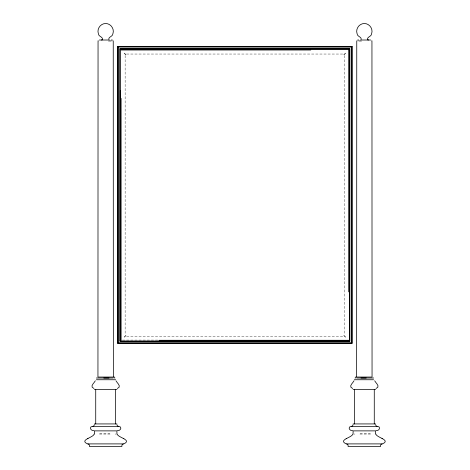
<?xml version="1.0" encoding="UTF-8"?>
<svg xmlns="http://www.w3.org/2000/svg" width="470" height="470" viewBox="0 0 470 470"><rect width="100%" height="100%" fill="white"/><g stroke="black" fill="none" stroke-linecap="round" stroke-linejoin="round"><path stroke-width="0.35" stroke-dasharray="2.35 1.76" d="M126.606 54.044L343.188 54.044M126.606 336.244L343.188 336.244M122.476 340.08L158.978 340.08M99.628 433.481L109.933 433.481M360.067 433.481L370.372 433.481M99.487 434.057L110.027 434.057M115.109 434.057L116.19 434.057M353.81 434.057L354.891 434.057M359.973 434.057L370.513 434.057M344.657 55.513L344.657 334.775M125.138 55.513L125.138 334.775"/><path stroke-width="0.7" d="M353.076 433.481L353.082 430.878L375.63 430.878L375.618 433.481M95.316 380.788C94.112 383.191 89.218 386.61 93.971 388.496M354.016 380.788C352.817 383.191 347.923 386.616 352.676 388.496M94.364 424.698L93.953 425.779L92.907 426.361M353.07 424.698L352.659 425.779L351.601 426.361M98.054 41.548L97.948 377.052L113.358 377.052L113.241 41.548M356.759 41.548L356.642 377.052L372.052 377.052L371.946 41.548M348.993 49.708L349.486 49.221L349.486 341.067M348.781 49.808L349.85 48.739L119.944 48.739L119.944 341.149L349.85 341.149L349.85 48.739M351.836 46.753L117.888 46.683L118.205 47L118.205 342.889L117.888 343.206M343.952 54.749L345.444 53.263M351.589 47L351.907 46.683L351.918 343.218L351.589 342.889L351.589 47L118.205 47M119.944 341.149L349.85 341.149M120.402 340.979L120.802 340.58M124.356 337.025L125.843 335.539M102.031 39.95L101.638 40.015L102.548 39.433C102.954 36.813 98.465 36.601 98.406 33.781C96.65 28.987 100.492 23.488 105.65 23.5C110.802 23.488 114.645 28.987 112.888 33.781C112.829 36.601 108.341 36.813 108.752 39.433L109.263 39.95M360.737 39.95L361.248 39.433C361.659 36.813 357.171 36.601 357.112 33.781C355.355 28.987 359.197 23.488 364.35 23.5C369.508 23.488 373.35 28.987 371.594 33.781C371.535 36.601 367.046 36.813 367.452 39.433L368.363 40.015L367.969 39.95M355.285 377.157L356.495 377.052M116.889 434.057L117.183 434.057C117.788 437.623 132.434 439.849 123.81 443.897L87.485 443.897C78.854 439.844 93.518 437.623 94.123 434.057L94.705 434.057M375.295 434.057L375.877 434.057C376.482 437.623 391.146 439.844 382.515 443.897L346.19 443.897C337.566 439.849 352.212 437.623 352.817 434.057L353.111 434.057M117.324 388.496C122.083 386.61 117.177 383.197 115.984 380.788M376.029 388.496C380.782 386.61 375.882 383.197 374.684 380.788M382.039 443.897L380.712 444.726L380.565 446.5L348.123 446.5L347.994 444.726L346.649 443.897M123.352 443.897L122.006 444.726L121.877 446.5L89.435 446.5L89.288 444.726L87.96 443.897M117.424 430.52C120.332 431.331 122.582 426.889 119.051 426.361L92.243 426.361C88.718 426.889 90.963 431.331 93.871 430.52M376.129 430.52C379.037 431.331 381.282 426.889 377.757 426.361L350.949 426.361C347.418 426.889 349.668 431.331 352.576 430.52M87.444 438.686L88.002 438.604M346.126 438.686L346.707 438.604M109.04 378.009L103.805 378.009M366.195 378.009L360.96 378.009M99.34 40.015L108.171 40.015M111.302 40.015L112.33 40.015M357.67 40.015L358.698 40.015M361.829 40.015L370.66 40.015M97.93 40.937L98.489 40.937M108.511 40.937L111.143 40.937M112.812 40.937L113.364 40.937M356.636 40.937L357.188 40.937M358.857 40.937L361.489 40.937M371.512 40.937L372.07 40.937M349.486 49.221L120.332 49.238M121.107 50.014L310.758 50.014M159.036 340.274L348.693 340.274M118.205 342.889L351.589 342.889M351.889 343.182L117.911 343.182L117.888 46.683M113.505 377.052L114.715 377.157M96.332 378.009L113.205 378.009M114.439 378.009L114.968 378.009M355.032 378.009L355.561 378.009M356.795 378.009L373.668 378.009M96.415 379.742L115.673 379.742M354.327 379.742L373.585 379.742M94.382 389.465L116.924 389.465M353.076 389.465L375.618 389.465M94.382 423.928L116.924 423.928M353.076 423.928L375.618 423.928M123.293 438.604L123.874 438.686M381.998 438.604L382.556 438.686M118.399 426.361L117.341 425.779L116.93 424.698M377.093 426.361L376.047 425.779L375.636 424.698M120.379 49.285L120.802 49.708M119.944 48.739L120.96 49.755M124.356 53.263L125.843 54.749M343.952 335.539L345.444 337.025M348.993 340.58L349.392 340.979M94.382 433.481L94.37 430.878L116.918 430.878L116.924 433.481M374.273 389.465L374.273 423.928M354.433 389.465L354.433 423.928M349.686 340.979L349.686 48.904L120.109 48.904L120.109 340.979M348.693 50.014L348.693 291.899M121.107 98.389L121.107 340.274M120.308 90.598L120.308 299.69M115.567 389.465L115.567 423.928M95.727 389.465L95.727 423.928M352.089 46.501L117.706 46.501L117.706 343.388L352.089 343.388L352.089 46.501"/></g></svg>
